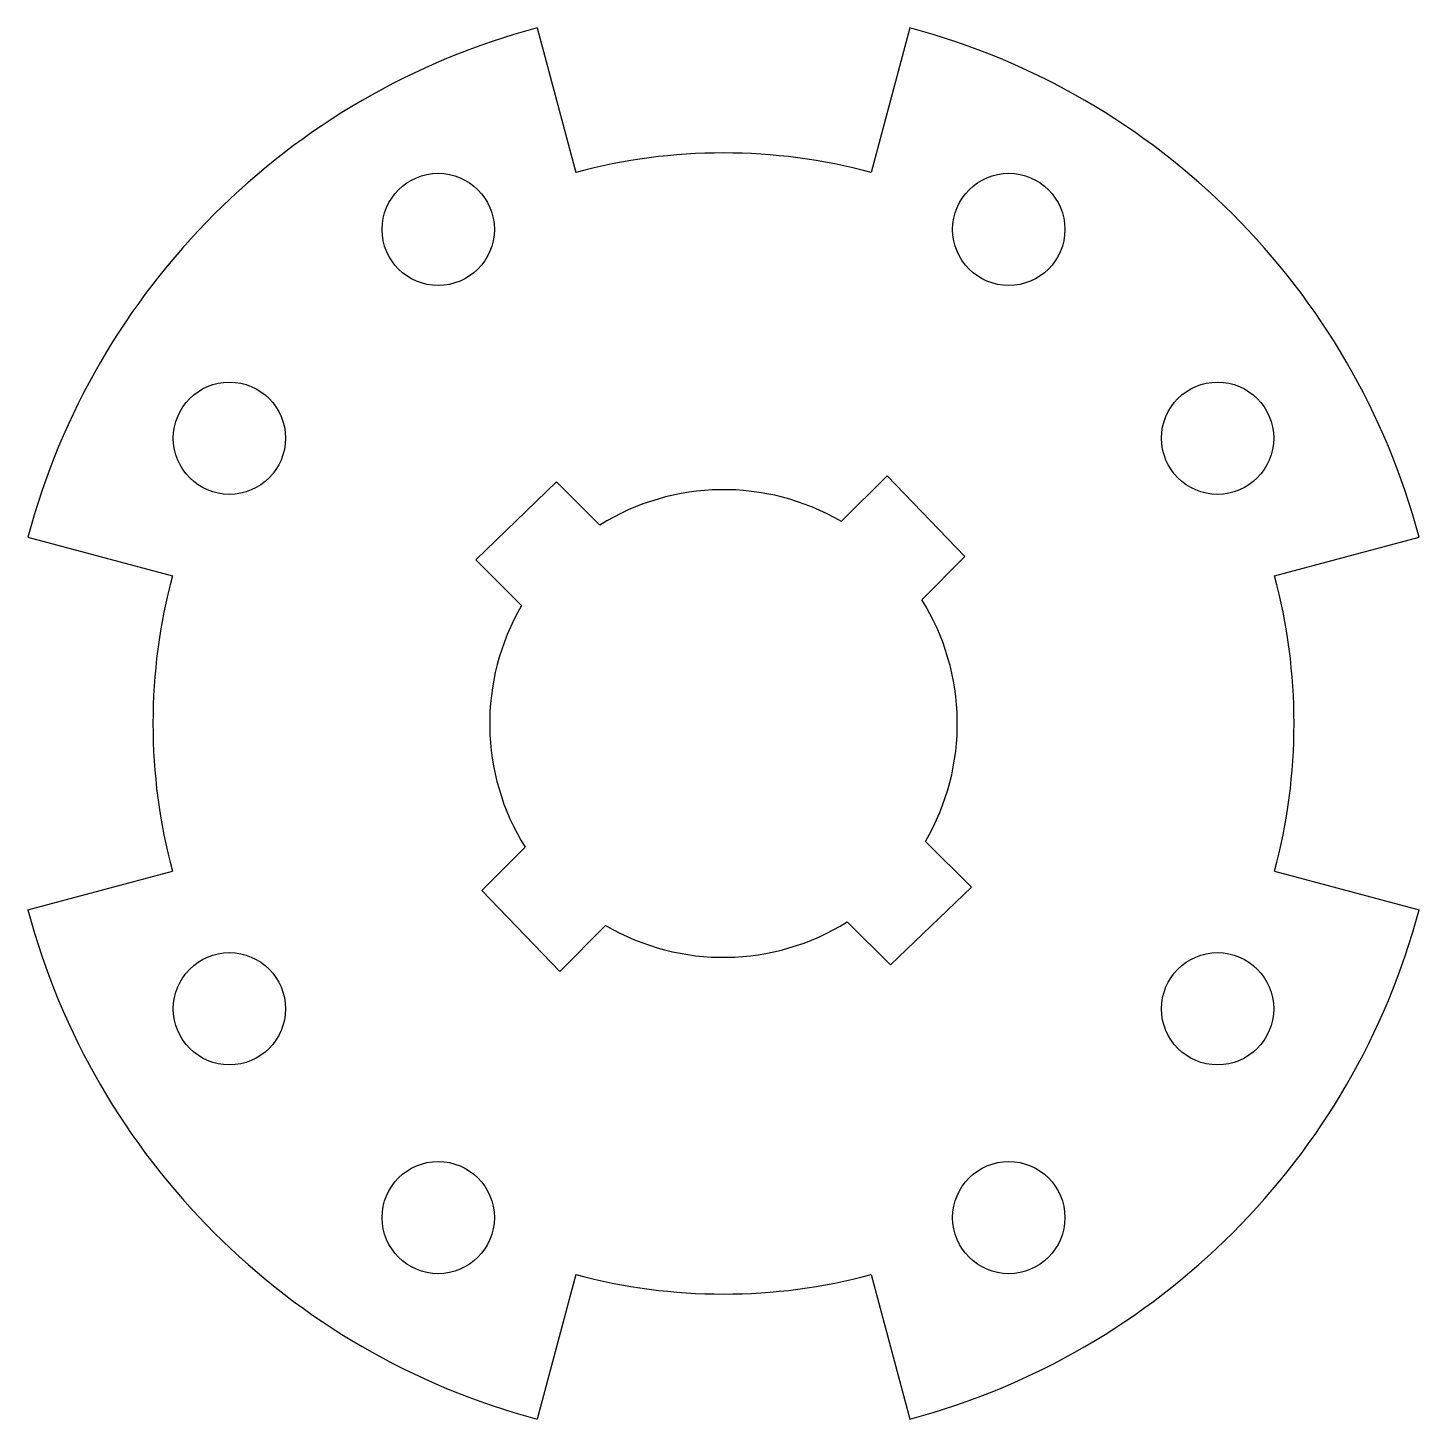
# Model space of a CAD drawing. Header units: millimetres. Extents: x 359 to 1321, y 176 to 432.
# Drawn here: x 1172.7 to 1321.4, y 258 to 406.8 of the extents above.
import ezdxf

# ---------------------------------------------------------------- set-up
doc = ezdxf.new("R2010")
doc.units = ezdxf.units.MM
doc.header["$MEASUREMENT"] = 0

# ---------------------------------------------------------------- blocks, each defined once
blk = doc.blocks.new('*U3')
for p, q in [((2.02, 6.61), (-6.63, -1.7)), ((2.02, 6.61), (6.63, 2)), ((-6.63, -1.7), (-1.73, -6.61))]:
    blk.add_line(p, q)
blk = doc.blocks.new('*U4')
at = {"color": 0, "linetype": 'ByBlock', "lineweight": -2, "transparency": 16777216}
for p, rotation in [((527.48, 352.27), 269.9999999999999), ((489.06, 312.54), 89.99999999999997), ((528.14, 313.2), 180)]:
    blk.add_blockref('*U3', p, dxfattribs=dict(at, rotation=rotation))
blk.add_blockref('*U3', (488.41, 351.62), dxfattribs=at)

msp = doc.modelspace()

# ---------------------------------------------------------------- linework, layer by layer
for p, q in [((1227.137, 406.785), (1231.279, 391.33)), ((1266.996, 406.785), (1262.855, 391.33)), ((1172.69, 352.337), (1188.145, 348.196)), ((1305.988, 348.196), (1321.443, 352.337)), ((1172.69, 312.479), (1188.145, 316.62)), ((1305.988, 316.62), (1321.443, 312.479)), ((1231.279, 273.487), (1227.137, 258.032)), ((1262.855, 273.487), (1266.996, 258.032))]:
    msp.add_line(p, q)
for centre in [(1216.567, 385.236), (1277.567, 385.236), (1194.239, 362.908), (1299.894, 362.908), (1194.239, 301.908), (1299.894, 301.908), (1216.567, 279.581), (1277.567, 279.581)]:
    msp.add_circle(centre, 6)
for radius, start, end in [(77, 105, 165), (77, 15, 75), (61, 75, 105), (25, 59.7303, 121.95415), (61, 165, 195), (61, 345, 15), (25, 329.7303, 31.95415), (25, 149.7303, 211.95415), (77, 195, 255), (77, 285, 345), (25, 239.7303, 301.95415), (61, 255, 285)]:
    msp.add_arc((1247.067, 332.408), radius, start, end)

# ---------------------------------------------------------------- block references
msp.add_blockref('*U4', (738.794, 0))

doc.saveas('drawing.dxf')
